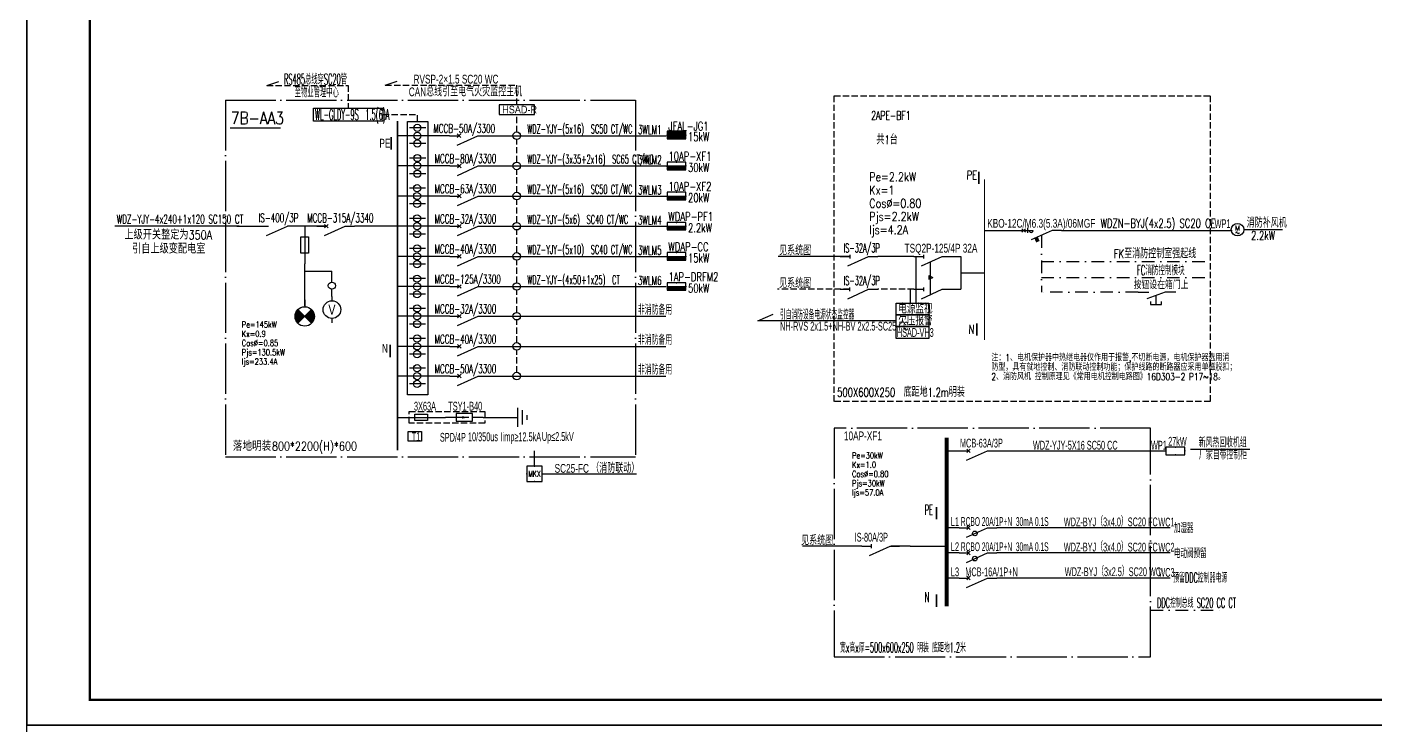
# Model space of a CAD drawing. Extents: x -127004 to 341119, y -13158 to 456864.
# Drawn here: x 240931 to 294555, y 186961 to 214710 of the extents above; entities that cross this region are included whole.
import ezdxf
from ezdxf.enums import TextEntityAlignment as Align

# ---------------------------------------------------------------- set-up
doc = ezdxf.new("R2010")
doc.units = 0
doc.header["$LTSCALE"] = 1000
for name, pattern in [('CONTINOUS', [0]), ('DASH', [0.35, 0.25, -0.1]), ('DASHDOT', [1, 0.5, -0.25, 0, -0.25]), ('DOTE', [2.42, 2, -0.2, 0.02, -0.2])]:
    doc.linetypes.add(name, pattern=pattern)
doc.layers.get('0').update_dxf_attribs({"linetype": 'CONTINUOUS'})
for name, color, linetype in [('D-TEXT', 7, 'CONTINUOUS'), ('DIM-照明', 3, 'CONTINUOUS'), ('DIM-箱柜', 3, 'CONTINUOUS'), ('DOTLN', 2, 'DASH'), ('DQ', 7, 'CONTINOUS'), ('EL-1', 4, 'DASH'), ('EL-TEXT', 3, 'CONTINUOUS'), ('ELEMENT', 3, 'CONTINUOUS'), ('EQUIP-动力', 3, 'CONTINUOUS'), ('EQUIP-照明', 3, 'CONTINUOUS'), ('EQUIP-箱柜', 3, 'CONTINUOUS'), ('PUB_TEXT', 7, 'CONTINUOUS'), ('SHEBEI', 7, 'CONTINUOUS'), ('SIG_TEXT', 7, 'CONTINUOUS'), ('TEL_TEXT', 3, 'CONTINUOUS'), ('TEL_TITLE', 7, 'CONTINUOUS'), ('WIRE', 4, 'CONTINUOUS'), ('WIRE-照明', 1, 'CONTINUOUS'), ('WIRE-系统', 4, 'CONTINUOUS'), ('XT', 6, 'CONTINUOUS'), ('内审意见修改', 2, 'CONTINUOUS')]:
    doc.layers.add(name, color=color, linetype=linetype)
doc.layers.add('内审要求修改2.10', color=6, linetype='CONTINUOUS', plot=False)
doc.styles.add('_COMPLEX', font='ros.shx', dxfattribs={"width": 0.6, "bigfont": 'jd.shx'})
doc.styles.add('_HZTXT', font='ROMANS2', dxfattribs={"width": 0.8, "bigfont": 'HZDF2'})
doc.styles.add('_JD', font='ros.shx', dxfattribs={"width": 0.65, "bigfont": 'jd.shx'})
doc.styles.add('_SIMPLEX', font='SIMPLEX.shx', dxfattribs={"width": 0.8})
doc.styles.add('_TCH_LABEL', font='COMPLEX', dxfattribs={"bigfont": 'GBCBIG'})
doc.styles.add('_TEL_DIM', font='ROMANS2', dxfattribs={"width": 0.8, "height": 3.5, "bigfont": 'HZDF2'})
doc.styles.add('_XCSG', font='XCSG.shx', dxfattribs={"width": 0.6})
doc.styles.add('B', font='ROMANS2', dxfattribs={"width": 0.8, "bigfont": 'HZDF2'})
doc.styles.add('DIM_FONT', font='ROMANS', dxfattribs={"bigfont": 'HZTXT'})
doc.styles.add('HZDX', font='ros.shx', dxfattribs={"width": 0.75, "height": 500, "bigfont": 'jd.shx'})
doc.styles.get("Standard").update_dxf_attribs({"font": 'GBENOR', "bigfont": 'GBCBIG'})

# ---------------------------------------------------------------- blocks, each defined once
blk = doc.blocks.new('SADF AGF AERG AER GER')
at = {"layer": 'DIM-箱柜'}
blk.add_lwpolyline([(-462150, -1228514), (-378050, -1228514), (-378050, -1287914), (-462150, -1287914)], close=True, dxfattribs=at)
blk = doc.blocks.new('A$C6873132B')
at = {"layer": 'DIM-箱柜'}
blk.add_blockref('SADF AGF AERG AER GER', (378050, 1287914), dxfattribs=at)
blk = doc.blocks.new('M_M0')
blk.add_line((-0.25, -0.2), (0, -0.75))
for points in [[(0, 0), (0, -0.25)], [(0, -1), (0, -0.75)]]:
    blk.add_lwpolyline(points)
at = {"width": 0.8, "flags": 9}
blk.add_attdef('S', (0.25, -0.5), '', height=0.2, dxfattribs=at)
blk = doc.blocks.new('M_M7')
for p, q in [((-0.25, -0.2), (0, -0.75)), ((-0.047, -0.297), (0.047, -0.203)), ((-0.047, -0.203), (0.047, -0.297))]:
    blk.add_line(p, q)
for points in [[(0, 0), (0, -0.25)], [(0, -0.75), (0, -1)]]:
    blk.add_lwpolyline(points)
at = {"width": 0.8, "flags": 9}
blk.add_attdef('S', (0.25, -0.5), '', height=0.2, dxfattribs=at)
blk = doc.blocks.new('M_M58MSL')
for points in [[(0, 0), (0, -0.167)], [(0, -0.833), (0, -1)]]:
    blk.add_lwpolyline(points)
blk.add_circle((0, -0.5), 0.333)
at = {"style": '_SIMPLEX', "width": 0.8, "flags": 8}
blk.add_attdef('$TEXT$', text='', height=0.333, dxfattribs=at).set_placement((0, -0.5), align=Align.MIDDLE_CENTER)
at = {"width": 0.8, "flags": 9}
blk.add_attdef('S', (0.25, -0.5), '', height=0.2, dxfattribs=at)
blk = doc.blocks.new('M_M12')
for p, q in [((-0.1, -0.717), (-0.1, -0.283)), ((-0.1, -0.283), (0.1, -0.283)), ((0.1, -0.283), (0.1, -0.717)), ((0.1, -0.717), (-0.1, -0.717))]:
    blk.add_line(p, q)
blk.add_lwpolyline([(0, 0), (0, -1)])
at = {"width": 0.8, "flags": 9}
blk.add_attdef('S', (0.25, -0.5), '', height=0.2, dxfattribs=at)
blk = doc.blocks.new('M_M57DRB')
for p, q in [((0.259, -0.374), (-0.259, -0.893)), ((0.259, -0.893), (-0.259, -0.374))]:
    blk.add_line(p, q)
blk.add_lwpolyline([(0, 0), (0, -0.267)])
blk.add_circle((0, -0.633), 0.367)
for points in [[(-0.13, -0.763), (-0.354, -0.538), (0, -0.633), (-0.259, -0.374)], [(0.13, -0.504), (0.354, -0.728), (0, -0.633), (0.259, -0.893)], [(0.225, -0.409), (0.354, -0.538), (0.13, -0.504), (0.354, -0.728)], [(0.259, -0.374), (0.259, -0.374), (0.225, -0.409), (0.354, -0.538)], [(-0.225, -0.858), (-0.354, -0.728), (-0.13, -0.763), (-0.354, -0.538)], [(-0.259, -0.893), (-0.259, -0.893), (-0.225, -0.858), (-0.354, -0.728)]]:
    blk.add_solid(points)
at = {"width": 0.8, "flags": 9}
blk.add_attdef('S', (0.25, -0.5), '', height=0.2, dxfattribs=at)
blk = doc.blocks.new('$equip$00001781')
blk.add_circle((0, 0), 0.5)
at = {"flags": 9}
blk.add_attdef('A', (0, 0), '', height=0.00002, dxfattribs=at)
blk = doc.blocks.new('*X6')
at = {"color": 0}
for p, q in [((-250, 33), (-83, 200)), ((-250, 68), (-118, 200)), ((-250, 104), (-154, 200)), ((-250, 139), (-189, 200)), ((-250, 174), (-224, 200)), ((-247, 0), (-47, 200)), ((-212, 0), (-12, 200)), ((-177, 0), (23, 200)), ((-141, 0), (59, 200)), ((-106, 0), (94, 200)), ((-71, 0), (129, 200)), ((-35, 0), (165, 200)), ((0, 0), (200, 200)), ((35, 0), (235, 200)), ((71, 0), (250, 179)), ((106, 0), (250, 144)), ((141, 0), (250, 109)), ((177, 0), (250, 73)), ((212, 0), (250, 38)), ((247, 0), (250, 3))]:
    blk.add_line(p, q, dxfattribs=at)
blk = doc.blocks.new('$equip$00001421')
for p, q in [((0.75, 0.6), (-0.75, 0.6)), ((-0.75, 0.6), (-0.75, 0)), ((-0.75, 0), (0.75, 0)), ((0.75, 0), (0.75, 0.6))]:
    blk.add_line(p, q)
at = {"const_width": 0.6}
blk.add_lwpolyline([(-0.75, 0.3), (0.75, 0.3)], dxfattribs=at)
for p in [(-0.75, 0.3), (0, 0.6), (0, 0), (0.75, 0.3)]:
    blk.add_point(p)
at = {"xscale": 0.00300000000061118, "yscale": 0.00300000000061118, "zscale": 0.00300000000061118}
blk.add_blockref('*X6', (0, 0), dxfattribs=at)
at = {"style": '_TCH_LABEL', "flags": 9}
blk.add_attdef('A', (0, 0), '', height=0.00002, dxfattribs=at)
blk = doc.blocks.new('$equip_U$00000105(JDQINJING)')
for p, q in [((0.5, 1), (-0.5, 1)), ((-0.5, 1), (-0.5, 0)), ((0.5, 0), (0.5, 1)), ((-0.5, 0), (0.5, 0))]:
    blk.add_line(p, q)
for p in [(0, 1), (-0.5, 0.5), (0, 0), (0.5, 0.5)]:
    blk.add_point(p)
at = {"color": 7, "style": '_TEL_DIM'}
blk.add_attdef('$TEXT$', text='', height=0.4, dxfattribs=at).set_placement((-0.002, 0.507), align=Align.MIDDLE_CENTER)
at = {"color": 7, "style": '_TEL_DIM', "flags": 1}
blk.add_attdef('A', text='', height=0.00002, dxfattribs=at).set_placement((0, 0), align=Align.MIDDLE_CENTER)
blk = doc.blocks.new('*X4')
at = {"color": 0}
for p, q in [((-250, 33), (-183, 100)), ((-250, 68), (-218, 100)), ((-247, 0), (-147, 100)), ((-212, 0), (-112, 100)), ((-177, 0), (-77, 100)), ((-141, 0), (-41, 100)), ((-106, 0), (-6, 100)), ((-71, 0), (29, 100)), ((-35, 0), (65, 100)), ((0, 0), (100, 100)), ((35, 0), (135, 100)), ((71, 0), (171, 100)), ((106, 0), (206, 100)), ((141, 0), (241, 100)), ((177, 0), (250, 73)), ((212, 0), (250, 38)), ((247, 0), (250, 3))]:
    blk.add_line(p, q, dxfattribs=at)
blk = doc.blocks.new('$equip$00001414')
for p, q in [((0.75, 0.6), (-0.75, 0.6)), ((-0.75, 0.6), (-0.75, 0)), ((-0.75, 0.3), (0.75, 0.3)), ((-0.75, 0), (0.75, 0)), ((0.75, 0), (0.75, 0.6))]:
    blk.add_line(p, q)
at = {"const_width": 0.3}
blk.add_lwpolyline([(-0.75, 0.15), (0.75, 0.15)], dxfattribs=at)
for p in [(-0.75, 0.3), (0, 0.6), (0, 0), (0.75, 0.3)]:
    blk.add_point(p)
at = {"xscale": 0.00300000000061118, "yscale": 0.00300000000061118, "zscale": 0.00300000000061118}
blk.add_blockref('*X4', (0, 0), dxfattribs=at)
at = {"style": '_TCH_LABEL', "flags": 9}
blk.add_attdef('A', (0, 0), '', height=0.00002, dxfattribs=at)
blk = doc.blocks.new('$element$00000525')
for points in [[(0, 0), (0, -0.25)], [(-0.25, -0.2), (0, -0.75), (0, -1)], [(-0.047, -0.203), (0.047, -0.297)], [(0.047, -0.203), (-0.047, -0.297)]]:
    blk.add_lwpolyline(points)
blk.add_circle((-0.151, -0.417), 0.0615)
at = {"flags": 9}
blk.add_attdef('S', (0, 0), '', height=0.00000667, dxfattribs=at)
blk = doc.blocks.new('$equip$00001413')
for p, q in [((0.75, 0.6), (-0.75, 0.6)), ((-0.75, 0.6), (-0.75, 0)), ((-0.75, 0), (0.75, 0)), ((0.75, 0), (0.75, 0.6))]:
    blk.add_line(p, q)
for p in [(-0.75, 0.3), (0, 0.6), (0, 0), (0.75, 0.3)]:
    blk.add_point(p)
at = {"style": '_TCH_LABEL', "flags": 9}
blk.add_attdef('A', (0, 0), '', height=0.00002, dxfattribs=at)
blk = doc.blocks.new('M_M8')
for p, q in [((-0.25, -0.2), (0, -0.75)), ((0.05, -0.25), (-0.05, -0.25))]:
    blk.add_line(p, q)
for points in [[(0, 0), (0, -0.25)], [(0, -0.75), (0, -1)]]:
    blk.add_lwpolyline(points)
at = {"style": 'DIM_FONT', "width": 0.8, "flags": 9}
blk.add_attdef('S', (0.25, -0.5), '', height=0.2, dxfattribs=at)
blk = doc.blocks.new('$equip$00001948')
blk.add_circle((0, 0), 0.5)
for centre, radius, start, end in [((-0.07, -0.27), 0.0768, 17.2272, 184.2164), ((0.07, -0.23), 0.0769, 197.2591, 5.1179)]:
    blk.add_arc(centre, radius, start, end)
at = {"layer": 'TEL_TEXT', "style": '_TEL_DIM'}
blk.add_attdef('$TEXT$', text='', height=0.4, dxfattribs=at).set_placement((0, 0.14), align=Align.MIDDLE_CENTER)
at = {"layer": 'TEL_TEXT', "style": '_TEL_DIM', "flags": 1}
blk.add_attdef('A', text='', height=0.00002, dxfattribs=at).set_placement((0, 0), align=Align.MIDDLE_CENTER)
blk = doc.blocks.new('$element$00000544')
at = {"color": 0}
for points in [[(-0.25, -0.333), (-0.324, -0.333), (-0.324, -0.617), (-0.25, -0.617)], [(0, -1), (0, -0.721), (-0.176, -0.235)], [(0, 0), (0, -0.283)], [(-0.324, -0.478), (-0.087, -0.478)]]:
    blk.add_lwpolyline(points, dxfattribs=at)
at = {"color": 0, "flags": 9}
blk.add_attdef('S', (0, 0), '', height=0.00000667, dxfattribs=at)
blk = doc.blocks.new('$element$00000517')
for points in [[(0, 0), (0, -0.25)], [(0, -1), (0, -0.75), (-0.25, -0.2)]]:
    blk.add_lwpolyline(points)
blk.add_arc((-0.003, -0.2), 0.0501, 86.8202, 273.1798)
blk.add_solid([(-0.319, -0.33), (-0.213, -0.282), (-0.278, -0.421), (-0.172, -0.373)])
at = {"flags": 9}
blk.add_attdef('S', (0, 0), '', height=0.00000667, dxfattribs=at)
blk = doc.blocks.new('M_M24')
for p, q in [((-0.25, -0.375), (0.25, -0.375)), ((-0.1875, -0.5), (0.1875, -0.5)), ((-0.0625, -0.625), (0.0625, -0.625))]:
    blk.add_line(p, q)
blk.add_lwpolyline([(0, 0), (0, -0.375)])
at = {"width": 0.8, "flags": 9}
blk.add_attdef('S', (0.25, -0.5), '', height=0.2, dxfattribs=at)
blk = doc.blocks.new('M_M17')
for p, q in [((-0.1, -0.717), (-0.1, -0.283)), ((-0.1, -0.283), (0.1, -0.283)), ((0.1, -0.283), (0.1, -0.717)), ((0, -0.383), (0, -0.717)), ((0.1, -0.717), (-0.1, -0.717))]:
    blk.add_line(p, q)
for points in [[(0, 0), (0, -0.283)], [(0, -0.717), (0, -1)]]:
    blk.add_lwpolyline(points)
for points in [[(-0.033, -0.567), (0.033, -0.567), (0, -0.367), (0.033, -0.567)], [(0.033, -0.567), (0, -0.367), (-0.033, -0.567), (0.033, -0.567)], [(0, -0.367), (-0.033, -0.567), (0.033, -0.567), (0, -0.367)]]:
    blk.add_solid(points)
at = {"width": 0.8, "flags": 9}
blk.add_attdef('S', (0.25, -0.5), '', height=0.2, dxfattribs=at)
blk = doc.blocks.new('T1')
at = {"layer": 'DOTLN', "linetype": 'DASH', "elevation": -4260}
blk.add_lwpolyline([(42028, 231032), (45043, 231032), (45043, 230576), (42028, 230576)], close=True, dxfattribs=at)
at = {"layer": 'ELEMENT', "elevation": -4260}
blk.add_lwpolyline([(42254, 230674), (42254, 230934), (42764, 230934), (42764, 230674)], close=True, dxfattribs=at)
at = {"layer": 'TEL_TEXT', "ltscale": 2}
blk.add_lwpolyline([(41994, 230241), (42528, 230241), (42528, 229865), (41994, 229865)], close=True, dxfattribs=at)
at = {"layer": 'WIRE-照明'}
for p, q in [((41567, 230804), (42330, 230804)), ((42330, 230804), (43480, 230804)), ((44980, 230804), (45793, 230804))]:
    blk.add_line(p, q, dxfattribs=at)
at = {"layer": 'ELEMENT', "yscale": 1500, "zscale": 1500}
for name, p, xscale, rotation in [('M_M24', (45793, 230804), 1500, 90), ('M_M17', (44980, 230804), -1500, 270)]:
    blk.add_blockref(name, p, dxfattribs=dict(at, xscale=xscale, rotation=rotation))
at = {"layer": 'TEL_TEXT', "ltscale": 2, "style": '_COMPLEX'}
for s, width, p in [('3X63A      TSY1-B40', 0.5, (42222, 231075)), ('T1', 0.6, (42135, 229861)), ('SPD/4P', 0.6, (43255, 229838)), ('10/350us', 0.6, (44372, 229857)), ('Iimp≥12.5kA', 0.6, (45671, 229858)), ('Up≤2.5kV', 0.6, (47309, 229868))]:
    blk.add_text(s, height=350, dxfattribs=dict(at, width=width)).set_placement(p)

msp = doc.modelspace()

# ---------------------------------------------------------------- linework, layer by layer
at = {"color": 0}
for p, q in [((250471, 212386, 0), (250947, 212538, 0)), ((255186, 212399), (255662, 212550))]:
    msp.add_line(p, q, dxfattribs=at)
at = {"linetype": 'DASH'}
for p, q in [((250471, 212386, 0), (253707, 212386, 0)), ((253707, 212386, 0), (253707, 211487, 0)), ((255186, 212399), (260415, 212399)), ((260415, 211613), (260415, 212399)), ((255086, 211227), (256469, 211227)), ((256469, 210950), (256469, 211227)), ((260415, 210536), (260415, 211229)), ((260415, 209337), (260415, 210222)), ((260415, 208138), (260415, 209024)), ((260415, 206940), (260415, 207825)), ((260415, 205741), (260415, 206627)), ((260415, 204543), (260415, 205428)), ((260415, 203362), (260415, 204229)), ((260415, 202163), (260415, 203062)), ((260415, 200982), (260415, 201863))]:
    msp.add_line(p, q, dxfattribs=at)
at = {"linetype": 'DASHDOT'}
for p, q in [((281282, 206426), (281282, 204170)), ((281282, 205385), (288003, 205385)), ((281282, 204747, 0), (287992, 204747, 0)), ((285130, 204170, 0), (281282, 204170))]:
    msp.add_line(p, q, dxfattribs=at)
at = {"linetype": 'DOTE'}
for p, q in [((285621, 198767), (273042, 198767)), ((273042, 198767), (273042, 189666)), ((285621, 189666), (285621, 198767)), ((273042, 189666), (285621, 189666))]:
    msp.add_line(p, q, dxfattribs=at)
at = {"linetype": 'DASH'}
msp.add_lwpolyline([(288003, 199821), (273036, 199821), (273036, 211972), (288003, 211972)], close=True, dxfattribs=at)
at = {"color": 2, "elevation": 0}
msp.add_lwpolyline([(252329, 211487), (255086, 211487), (255086, 210968), (252329, 210968)], close=True, dxfattribs=at)
at = {"color": 0}
msp.add_lwpolyline([(256065, 210950), (256873, 210950), (256873, 200086), (256065, 200086)], close=True, dxfattribs=at)
at = {"linetype": 'Continuous', "const_width": 72.9}
for points in [[(255422, 210331), (255422, 209834)], [(278796, 208961), (278796, 208464)], [(278716, 202929), (278716, 202432)], [(255380, 202077), (255380, 201580)], [(277109, 195628), (277109, 195131)], [(277109, 192156), (277109, 191659)]]:
    msp.add_lwpolyline(points, dxfattribs=at)
at = {"color": 2}
for centre in [(256459, 210698, 0), (256459, 210386, 0), (256459, 210075, 0), (256459, 209499, 0), (256459, 209187, 0), (256459, 208876, 0), (256451, 208300, 0), (256451, 207988, 0), (256451, 207678, 0), (256451, 207102, 0), (256451, 206790, 0), (256451, 206479, 0), (256451, 205903, 0), (256451, 205591, 0), (256451, 205281, 0), (256451, 204705, 0), (256451, 204393, 0), (256451, 204082, 0), (256451, 203524, 0), (256451, 203212, 0), (256451, 202901, 0), (256451, 202325, 0), (256451, 202013, 0), (256451, 201703, 0), (256451, 201144, 0), (256451, 200832, 0), (256451, 200522, 0)]:
    msp.add_circle(centre, 143, dxfattribs=at)
msp.add_circle((253062, 204426), 143)
at = {"layer": 'ELEMENT'}
for p, q in [((280512, 206691), (280653, 206549)), ((280653, 206691), (280512, 206549)), ((280732, 206720), (280732, 206520))]:
    msp.add_line(p, q, dxfattribs=at)
at = {"layer": 'EQUIP-照明', "linetype": 'ByBlock'}
msp.add_lwpolyline([(259709, 211229), (261122, 211229), (261122, 211613), (259709, 211613)], close=True, dxfattribs=at)
at = {"layer": 'EQUIP-箱柜'}
msp.add_line((289336, 206653), (290879, 206653), dxfattribs=at)
at = {"layer": 'PUB_TEXT', "color": 2}
msp.add_line((251013, 210681), (249015, 210681), dxfattribs=at)
at = {"layer": 'SHEBEI', "linetype": 'DOTE'}
for p, q in [((248828, 211805), (265142, 211805)), ((248828, 211805), (248828, 197626)), ((265142, 211805), (265142, 197626)), ((248828, 197626), (265142, 197626))]:
    msp.add_line(p, q, dxfattribs=at)
at = {"layer": 'SIG_TEXT'}
msp.add_line((287211, 197921, 0), (289574, 197921, 0), dxfattribs=at)
at = {"layer": 'TEL_TITLE'}
msp.add_lwpolyline([(240931, 186961), (325031, 186961), (325031, 246361), (240931, 246361)], close=True, dxfattribs=at)
at = {"layer": 'TEL_TITLE', "const_width": 100}
msp.add_lwpolyline([(243431, 187961), (324031, 187961), (324031, 245361), (243431, 245361)], close=True, dxfattribs=at)
at = {"layer": 'WIRE', "color": 4}
for p, q in [((256794, 210698, 0), (256151, 210698, 0)), ((256794, 210386, 0), (256151, 210386, 0)), ((256794, 210075, 0), (256151, 210075, 0)), ((256794, 209499, 0), (256151, 209499, 0)), ((256794, 209187, 0), (256151, 209187, 0)), ((256794, 208876, 0), (256151, 208876, 0)), ((256786, 208300, 0), (256143, 208300, 0)), ((256786, 207988, 0), (256143, 207988, 0)), ((256786, 207678, 0), (256143, 207678, 0)), ((256786, 207102, 0), (256143, 207102, 0)), ((256786, 206790, 0), (256143, 206790, 0)), ((256786, 206479, 0), (256143, 206479, 0)), ((256786, 205903, 0), (256143, 205903, 0)), ((256786, 205591, 0), (256143, 205591, 0)), ((256786, 205281, 0), (256143, 205281, 0)), ((256786, 204705, 0), (256143, 204705, 0)), ((256786, 204393, 0), (256143, 204393, 0)), ((256786, 204082, 0), (256143, 204082, 0)), ((256786, 203524, 0), (256143, 203524, 0)), ((256786, 203212, 0), (256143, 203212, 0)), ((256786, 202901, 0), (256143, 202901, 0)), ((256786, 202325, 0), (256143, 202325, 0)), ((256786, 202013, 0), (256143, 202013, 0)), ((256786, 201703, 0), (256143, 201703, 0)), ((256786, 201144, 0), (256143, 201144, 0)), ((256786, 200832, 0), (256143, 200832, 0)), ((256786, 200522, 0), (256143, 200522, 0))]:
    msp.add_line(p, q, dxfattribs=at)
at = {"layer": 'WIRE', "color": 7, "linetype": 'DASHDOT'}
msp.add_lwpolyline([(285621, 191532), (288549, 191532)], dxfattribs=at)
at = {"layer": 'WIRE-照明'}
for p, q in [((257745, 210386), (255669, 210386)), ((259245, 210386), (260273, 210386)), ((259790, 210386), (266361, 210386)), ((257757, 209187), (255669, 209187)), ((259257, 209187), (260356, 209187)), ((259873, 209187), (266394, 209187)), ((257757, 207988), (255669, 207988)), ((259257, 207988), (260356, 207988)), ((259873, 207988), (266394, 207988)), ((249375, 206790), (244427, 206790)), ((249281, 206790), (250270, 206790)), ((252804, 206790), (251566, 206790)), ((255669, 206790), (253966, 206790)), ((257757, 206790), (255669, 206790)), ((259257, 206790), (260356, 206790)), ((259873, 206790), (266398, 206790)), ((279024, 206620), (280807, 206621)), ((282082, 206620), (288872, 206621)), ((257757, 205591), (255669, 205591)), ((259257, 205591), (260356, 205591)), ((259873, 205591), (266394, 205591)), ((277714, 205583), (278074, 205583)), ((278074, 205583), (278074, 204282)), ((251980, 203631), (251980, 205290)), ((251980, 205000), (253062, 205000)), ((253062, 204571), (253062, 205000)), ((276864, 205367), (276864, 204067)), ((278074, 204932), (279024, 204932)), ((257757, 204393), (255669, 204393)), ((259257, 204393), (260356, 204393)), ((259873, 204393), (266347, 204393)), ((276802, 204828), (276962, 204754)), ((276802, 204828), (276802, 204680)), ((276802, 204680), (276962, 204754)), ((253062, 204000), (253062, 204285)), ((277714, 204282), (278074, 204282)), ((257757, 203212), (255669, 203212)), ((259257, 203212), (260356, 203212)), ((259873, 203212), (266347, 203212)), ((257757, 202013), (255669, 202013)), ((259257, 202013), (260356, 202013)), ((259873, 202013), (266347, 202013)), ((257757, 200832), (255669, 200832)), ((259257, 200832), (260356, 200832)), ((259873, 200832), (266347, 200832)), ((261120, 197246), (261120, 197859)), ((277511, 197859), (278354, 197859)), ((279479, 197859), (286240, 197859)), ((261420, 196946), (265175, 196946)), ((278011, 194803, 0), (277511, 194803)), ((286411, 194803), (279511, 194803)), ((276070, 194071), (276948, 194071)), ((276948, 194071), (277511, 194071)), ((278011, 193803, 0), (277511, 193803)), ((286411, 193803), (279511, 193803)), ((278011, 192803, 0), (277511, 192803)), ((286411, 192803), (279511, 192803))]:
    msp.add_line(p, q, dxfattribs=at)
at = {"layer": 'WIRE-照明', "linetype": 'ByBlock'}
for p, q in [((273659, 205583), (270807, 205583)), ((276214, 205583), (274784, 205583))]:
    msp.add_line(p, q, dxfattribs=at)
at = {"layer": 'WIRE-照明', "linetype": 'DASH'}
for p, q in [((273659, 204282), (270784, 204282)), ((276214, 204282), (274784, 204282))]:
    msp.add_line(p, q, dxfattribs=at)
at = {"layer": 'WIRE-照明', "linetype": 'Continuous'}
for p, q in [((274141, 194071), (271786, 194071)), ((276070, 194071), (275311, 194071))]:
    msp.add_line(p, q, dxfattribs=at)
at = {"layer": 'WIRE-照明'}
for points, const_width in [([(255669, 210971), (255669, 197885)], 60), ([(277511, 198379), (277511, 191677)], 160)]:
    msp.add_lwpolyline(points, dxfattribs=dict(at, const_width=const_width))
at = {"layer": 'WIRE-照明', "linetype": 'Continuous', "const_width": 35}
msp.add_lwpolyline([(279024, 208654), (279024, 202269)], dxfattribs=at)
at = {"layer": 'XT'}
for p, q in [((276283, 205583), (276283, 203733)), ((276080, 203733), (276080, 204284)), ((270002, 203031), (270617, 203298)), ((275508, 203031), (270002, 203031))]:
    msp.add_line(p, q, dxfattribs=at)
for points in [[(275508, 203733), (276808, 203733), (276808, 203265), (275508, 203265)], [(275508, 203265), (276808, 203265), (276808, 202798), (275508, 202798)], [(275508, 202798), (276808, 202798), (276808, 202330), (275508, 202330)]]:
    msp.add_lwpolyline(points, close=True, dxfattribs=at)

# ---------------------------------------------------------------- block references
at = {"layer": 'DIM-箱柜'}
for p in [(703081, 1474875), (703081, 1415475)]:
    msp.add_blockref('SADF AGF AERG AER GER', p, dxfattribs=at)
at = {"layer": 'DQ', "xscale": 1500, "yscale": 1500, "zscale": 1500, "rotation": 90}
for p in [(273284, 205583), (276214, 205583), (273281, 204284), (276214, 204282), (274141, 194071)]:
    msp.add_blockref('M_M8', p, dxfattribs=at)
at = {"layer": 'EL-1'}
msp.add_blockref('T1', (214103, -31614), dxfattribs=at)
at = {"layer": 'ELEMENT', "xscale": 1500, "yscale": 1500, "zscale": 1500, "rotation": 90}
for name, p in [('M_M7', (257745, 210386)), ('M_M7', (257757, 209187)), ('M_M7', (257757, 207988)), ('M_M7', (252466, 206790)), ('M_M7', (257757, 206790)), ('$element$00000517', (280582, 206620)), ('M_M7', (257757, 205591)), ('M_M7', (257757, 204393)), ('M_M7', (257757, 203212)), ('M_M7', (257757, 202013)), ('M_M7', (257757, 200832)), ('M_M7', (278011, 197859, 0)), ('M_M7', (278011, 192803, 0))]:
    msp.add_blockref(name, p, dxfattribs=at)
at = {"layer": 'ELEMENT', "linetype": 'ByBlock', "xscale": 1500, "yscale": 1500, "zscale": 1500, "rotation": 90}
msp.add_blockref('M_M0', (250164, 206790), dxfattribs=at)
at = {"layer": 'ELEMENT'}
for name, p, xscale, yscale, zscale in [('M_M12', (251980, 206790), 1500, 1500, 1500), ('M_M57DRB', (251980, 203869), 1050, 1050, 1050)]:
    msp.add_blockref(name, p, dxfattribs=dict(at, xscale=xscale, yscale=yscale, zscale=zscale))
ref = msp.add_blockref('M_M58MSL', (253062, 204000), dxfattribs=dict(at, xscale=1050, yscale=1050, zscale=1050))
ref.add_attrib('$TEXT$', 'V', dxfattribs={"layer": '0', "height": 400, "style": '_XCSG', "width": 0.8, "flags": 8}).set_placement((253062, 203475), align=Align.MIDDLE_CENTER)
at = {"layer": 'EQUIP-动力', "linetype": 'ByBlock', "xscale": 500, "yscale": 500, "zscale": 500}
msp.add_blockref('$equip$00001948', (289086, 206653), dxfattribs=at).add_auto_attribs({'$TEXT$': 'M'})
at = {"layer": 'EQUIP-照明', "linetype": 'ByBlock', "xscale": 300, "yscale": 300, "zscale": 300}
for p in [(260415, 210386), (260415, 209187), (260415, 207988), (260415, 206790), (260415, 205591), (260415, 204393), (260415, 203212), (260415, 202013), (260415, 200832)]:
    msp.add_blockref('$equip$00001781', p, dxfattribs=at)
at = {"layer": 'EQUIP-箱柜', "xscale": 500, "yscale": 500}
for name, p, zscale in [('$equip$00001421', (266769, 210262), 400), ('$equip$00001414', (266769, 209037), 500), ('$equip$00001414', (266769, 207838), 500), ('$equip$00001414', (266769, 206640), 500), ('$equip$00001414', (266769, 205441), 500), ('$equip$00001414', (266769, 204243), 500), ('$equip$00001413', (286612, 197707), 500)]:
    msp.add_blockref(name, p, dxfattribs=dict(at, zscale=zscale))
at = {"layer": 'EQUIP-箱柜'}
ref = msp.add_blockref('$equip_U$00000105(JDQINJING)', (261120, 196646), dxfattribs=dict(at, xscale=600, yscale=600, zscale=600))
ref.add_attrib('$TEXT$', 'MKX', dxfattribs={"layer": '0', "color": 7, "height": 240, "style": '_TEL_DIM', "width": 0.6}).set_placement((261119, 196950), align=Align.MIDDLE_CENTER)
at = {"layer": 'TEL_TEXT', "ltscale": 2, "xscale": 1500, "yscale": 1500, "zscale": 1500, "rotation": 90}
for p in [(278011, 194803, 0), (278011, 193803, 0)]:
    msp.add_blockref('$element$00000525', p, dxfattribs=at)
at = {"layer": 'WIRE-系统', "color": 3, "xscale": 1500, "yscale": 1500, "zscale": 1500, "rotation": 90}
msp.add_blockref('$element$00000544', (285130, 204170, 0), dxfattribs=at)
at = {"layer": '内审要求修改2.10'}
for p in [(325031, 186961), (325031, 127561)]:
    msp.add_blockref('A$C6873132B', p, dxfattribs=at)

# ---------------------------------------------------------------- texts
at = {"layer": 'D-TEXT', "color": 0, "style": '_HZTXT', "width": 0.45}
for s, height, p in [('RS485总线穿SC20管', 428.57, (251157, 212421, 0)), ('至物业管理中心', 428.6, (251580, 211908, 0))]:
    msp.add_text(s, height=height, dxfattribs=at).set_placement(p)
at = {"layer": 'D-TEXT', "style": '_HZTXT', "width": 0.45}
for s, p in [('PE', (276647, 195313)), ('预留DDC控制器电源', (286525, 192621)), ('N', (276647, 191841)), ('DDC控制总线 SC20 CC CT', (285884, 191620)), ('宽x高x厚=500x600x250 明装 底距地1.2米', (273274, 189845))]:
    msp.add_text(s, height=400, dxfattribs=at).set_placement(p)
at = {"layer": 'DIM-照明', "style": '_TEL_DIM', "width": 0.8}
msp.add_text('按钮设在箱门上', height=300, dxfattribs=at).set_placement((284952, 204294, 0))
at = {"layer": 'EL-TEXT', "color": 255, "style": '_HZTXT', "width": 0.5}
msp.add_text('FC消防控制模块', height=400, dxfattribs=at).set_placement((285086, 204843, 0))
at = {"layer": 'EL-TEXT', "style": '_HZTXT', "width": 0.5}
for s, p in [('加湿器', (286554, 194595, -124)), ('电动阀预留', (286554, 193595, -124))]:
    msp.add_text(s, height=400, dxfattribs=at).set_placement(p)
at = {"layer": 'PUB_TEXT', "color": 2, "style": '_HZTXT', "width": 0.8}
msp.add_text('7B-AA3', height=500, dxfattribs=at).set_placement((249043, 210841))
at = {"layer": 'PUB_TEXT'}
for s, height, style, width, p in [('WDZ-YJY-(5x16)  SC50 CT/WC', 350, '_HZTXT', 0.45, (260833, 210479)), ('3WLM1', 350, '_HZTXT', 0.6, (265233, 210454)), ('JFAL-JG1', 350, '_HZTXT', 0.7, (266449, 210593)), ('15kW', 350, '_HZTXT', 0.7, (267227, 210173)), ('10AP-XF1', 350, '_HZTXT', 0.7, (266449, 209394)), ('3WLM2', 350, '_HZTXT', 0.6, (265233, 209254)), ('30kW', 350, '_HZTXT', 0.7, (267227, 208948)), ('WDZ-YJY-(5x16)  SC50 CT/WC', 350, '_HZTXT', 0.45, (260833, 208082)), ('3WLM3', 350, '_HZTXT', 0.6, (265233, 208055)), ('10AP-XF2', 350, '_HZTXT', 0.7, (266449, 208196)), ('20kW', 350, '_HZTXT', 0.7, (267227, 207749)), ('WDZ-YJY-4x240+1x120 SC150 CT', 350, '_HZTXT', 0.6, (244503, 206896)), ('IS-400/3P', 350, '_HZTXT', 0.6, (250140, 206948)), ('MCCB-315A/3340', 350, '_HZTXT', 0.6, (252079, 206943)), ('WDZ-YJY-(5x6)  SC40 CT/WC', 350, '_HZTXT', 0.45, (260833, 206883)), ('3WLM4', 350, '_HZTXT', 0.6, (265233, 206856)), ('WDAP-PF1', 350, '_HZTXT', 0.7, (266449, 206997)), ('WP1', 350, '_JD', 0.5, (288172, 206714)), ('上级开关整定为350A', 350, '_HZTXT', 0.8, (244810, 206266)), ('2.2kW', 350, '_HZTXT', 0.7, (267227, 206551)), ('引自上级变配电室', 350, '_HZTXT', 0.8, (245117, 205709)), ('WDZ-YJY-(5x10)  SC40 CT/WC', 350, '_HZTXT', 0.45, (260833, 205684)), ('3WLM5', 350, '_HZTXT', 0.6, (265233, 205658)), ('WDAP-CC', 350, '_HZTXT', 0.7, (266449, 205798)), ('15kW', 350, '_HZTXT', 0.7, (267227, 205352)), ('WDZ-YJY-(4x50+1x25)  CT', 350, '_HZTXT', 0.45, (260833, 204486)), ('1AP-DRFM2', 350, '_HZTXT', 0.7, (266449, 204600)), ('3WLM6', 350, '_HZTXT', 0.6, (265233, 204459)), ('50kW', 350, '_HZTXT', 0.7, (267227, 204153)), ('非消防备用', 350, '_HZTXT', 0.6, (265233, 203278)), ('非消防备用', 350, '_HZTXT', 0.6, (265233, 202080)), ('非消防备用', 350, '_HZTXT', 0.6, (265233, 200899)), ('落地明装', 367.5, '_HZTXT', 0.8, (249121, 197862)), ('800*2200(H)*600', 350, '_HZTXT', 0.8, (250674, 197868))]:
    msp.add_text(s, height=height, dxfattribs=dict(at, style=style, width=width)).set_placement(p)
at = {"layer": 'SIG_TEXT', "style": '_TEL_DIM', "width": 0.8}
for s, height, p in [('Pe=2.2kW', 350, (274434, 208574)), ('Kx=1', 350, (274434, 208049)), ('Cos%%C=0.80', 350, (274434, 207524)), ('Pjs=2.2kW', 350, (274434, 206999)), ('Ijs=4.2A', 350, (274434, 206474)), ('Pe=145kW', 245, (249475, 202758)), ('Cos%%C=0.85', 245, (249475, 202023)), ('Kx=0.9', 245, (249475, 202390)), ('Pjs=130.5kW', 245, (249475, 201655)), ('Ijs=233.4A', 245, (249475, 201288)), ('Pe=30kW', 245, (273749, 197552)), ('Kx=1.0', 245, (273749, 197184)), ('Cos%%C=0.80', 245, (273749, 196817)), ('Pjs=30kW', 245, (273749, 196449)), ('Ijs=57.0A', 245, (273749, 196082))]:
    msp.add_text(s, height=height, dxfattribs=at).set_placement(p)
at = {"layer": 'SIG_TEXT', "linetype": 'Continuous', "style": '_HZTXT', "width": 0.8}
for s, p in [('注：1、电机保护器中热继电器仅作用于报警,不切断电源，电机保护器选用消', (279294, 201430, 0)), ('防型，具有就地控制、消防联动控制功能；保护线路的断路器应采用单磁脱扣；', (279294, 201052, 0)), ('2、消防风机 控制原理见《常用电机控制电路图》16D303-2 P17~18。', (279294, 200674, 0))]:
    msp.add_text(s, height=267.87, dxfattribs=at).set_placement(p)
at = {"layer": 'TEL_TEXT', "ltscale": 2, "style": '_COMPLEX'}
for s, height, width, p in [(' RVSP-2×1.5 SC20 WC', 350, 0.7, (256218, 212461)), ('CAN总线引至电气火灾监控主机', 350, 0.7, (256119, 211956)), ('HSAD-R', 300, 0.9, (259836, 211277)), ('PE', 350, 0.7, (254952, 209915)), ('KBO-12C/M6.3(5.3A)/06MGF', 350, 0.7, (279130, 206730, 0)), ('TSQ2P-125/4P 32A', 350, 0.7, (275843, 205742)), ('引自消防设备电源状态监控器 ', 350, 0.5, (270886, 203085)), ('NH-RVS 2x1.5+NH-BV 2x2.5-SC25-FC ', 350, 0.5, (270886, 202643)), ('N', 350, 0.7, (255050, 201762)), ('10AP-XF1', 350, 0.7, (273429, 198280)), ('27kW', 350, 0.6, (286326, 198065)), ('MCB-63A/3P', 350, 0.5, (278043, 197993, 0)), ('WDZ-YJY-5X16 SC50 CC', 350, 0.6, (280948, 197909)), ('WP1', 350, 0.6, (285644, 197909)), ('新风热回收机组', 350, 0.6, (287541, 198004, -124)), ('厂家自带控制柜', 350, 0.6, (287554, 197519, -124)), ('SC25-FC （消防联动）', 350, 0.7, (261920, 196988)), ('L1', 350, 0.5, (277683, 194874, 0)), ('RCBO 20A/1P+N  30mA 0.1S', 350, 0.45, (278080, 194874, 0)), ('WDZ-BYJ（3x4.0）SC20 FC', 350, 0.6, (282175, 194860)), ('WC1', 350, 0.6, (285935, 194853)), ('IS-80A/3P', 350, 0.6, (273858, 194252)), ('L2', 350, 0.5, (277683, 193874, 0)), ('RCBO 20A/1P+N  30mA 0.1S', 350, 0.45, (278080, 193874, 0)), ('WDZ-BYJ（3x4.0）SC20 FC', 350, 0.6, (282175, 193860)), ('L3', 350, 0.5, (277683, 192874, 0)), ('MCB-16A/1P+N', 350, 0.5, (278255, 192874, 0)), ('WDZ-BYJ（3x2.5）SC20 WC', 350, 0.6, (282213, 192879))]:
    msp.add_text(s, height=height, dxfattribs=dict(at, width=width)).set_placement(p)
at = {"layer": 'TEL_TEXT'}
for s, style, width, p in [('2APE-BF1', '_TEL_DIM', 0.64, (274513, 211015)), ('WC2', '_COMPLEX', 0.6, (285935, 193853)), ('WC3', '_COMPLEX', 0.6, (285935, 192853))]:
    msp.add_text(s, height=350, dxfattribs=dict(at, style=style, width=width)).set_placement(p)
at = {"layer": 'TEL_TEXT', "linetype": 'Continuous', "style": 'B'}
for s, oblique, width, p in [('MCCB-50A/3300', 1, 0.6, (257094, 210500)), ('共1台', 0.7, 0.7, (274720, 210049)), ('MCCB-80A/3300', 1, 0.6, (257142, 209302)), ('PE', 0.7, 0.7, (278306, 208646)), ('MCCB-32A/3300', 1, 0.6, (257142, 206904)), ('WDZN-BYJ(4x2.5) SC20 CE', 0.7, 0.7, (283636, 206730)), ('消防补风机', 0.7, 0.7, (289448, 206739)), ('2.2kW', 0.7, 0.7, (289622, 206244)), ('MCCB-40A/3300', 1, 0.6, (257142, 205706)), ('见系统图', 0.7, 0.7, (270848, 205636)), ('FK至消防控制室强起线', 0.7, 0.7, (284164, 205520)), ('MCCB-125A/3300', 1, 0.6, (257142, 204507)), ('见系统图', 0.7, 0.7, (270848, 204335)), ('MCCB-32A/3300', 1, 0.6, (257142, 203326)), ('N', 0.7, 0.7, (278385, 202513)), ('MCCB-40A/3300', 1, 0.6, (257142, 202128)), ('MCCB-50A/3300', 1, 0.6, (257142, 200947)), ('见系统图', 0.7, 0.7, (271724, 194110))]:
    msp.add_text(s, height=350, dxfattribs=dict(at, oblique=oblique, width=width)).set_placement(p)
at = {"layer": 'TEL_TEXT', "linetype": 'Continuous', "style": 'B', "width": 0.55}
for p in [(273414, 205749), (273414, 204450)]:
    msp.add_text('IS-32A/3P', height=350, dxfattribs=at).set_placement(p)
at = {"layer": 'XT', "style": 'HZDX'}
for s, width, p in [('欠压报警', 0.75, (275590, 202853, 37)), ('电源监视', 0.75, (275590, 203321, 37)), ('HSAD-VH3', 0.6, (275534, 202391))]:
    msp.add_text(s, height=350, dxfattribs=dict(at, width=width)).set_placement(p)
at = {"layer": '内审意见修改', "style": '_HZTXT', "width": 0.45}
for s, height, p in [('WL-GLDY-9S  1.5(6)A', 428.57, (252392, 211014, 0)), ('WDZ-YJY-(3x35+2x16)  SC65 CT/WC', 350, (260833, 209280))]:
    msp.add_text(s, height=height, dxfattribs=at).set_placement(p)
at = {"layer": '内审意见修改', "linetype": 'Continuous', "style": 'B'}
for s, oblique, width, p in [('MCCB-63A/3300', 1, 0.6, (257142, 208103)), ('500X600X250  底距地1.2m明装', 0.7, 0.7, (273157, 200011))]:
    msp.add_text(s, height=350, dxfattribs=dict(at, oblique=oblique, width=width)).set_placement(p)

doc.saveas('drawing.dxf')
